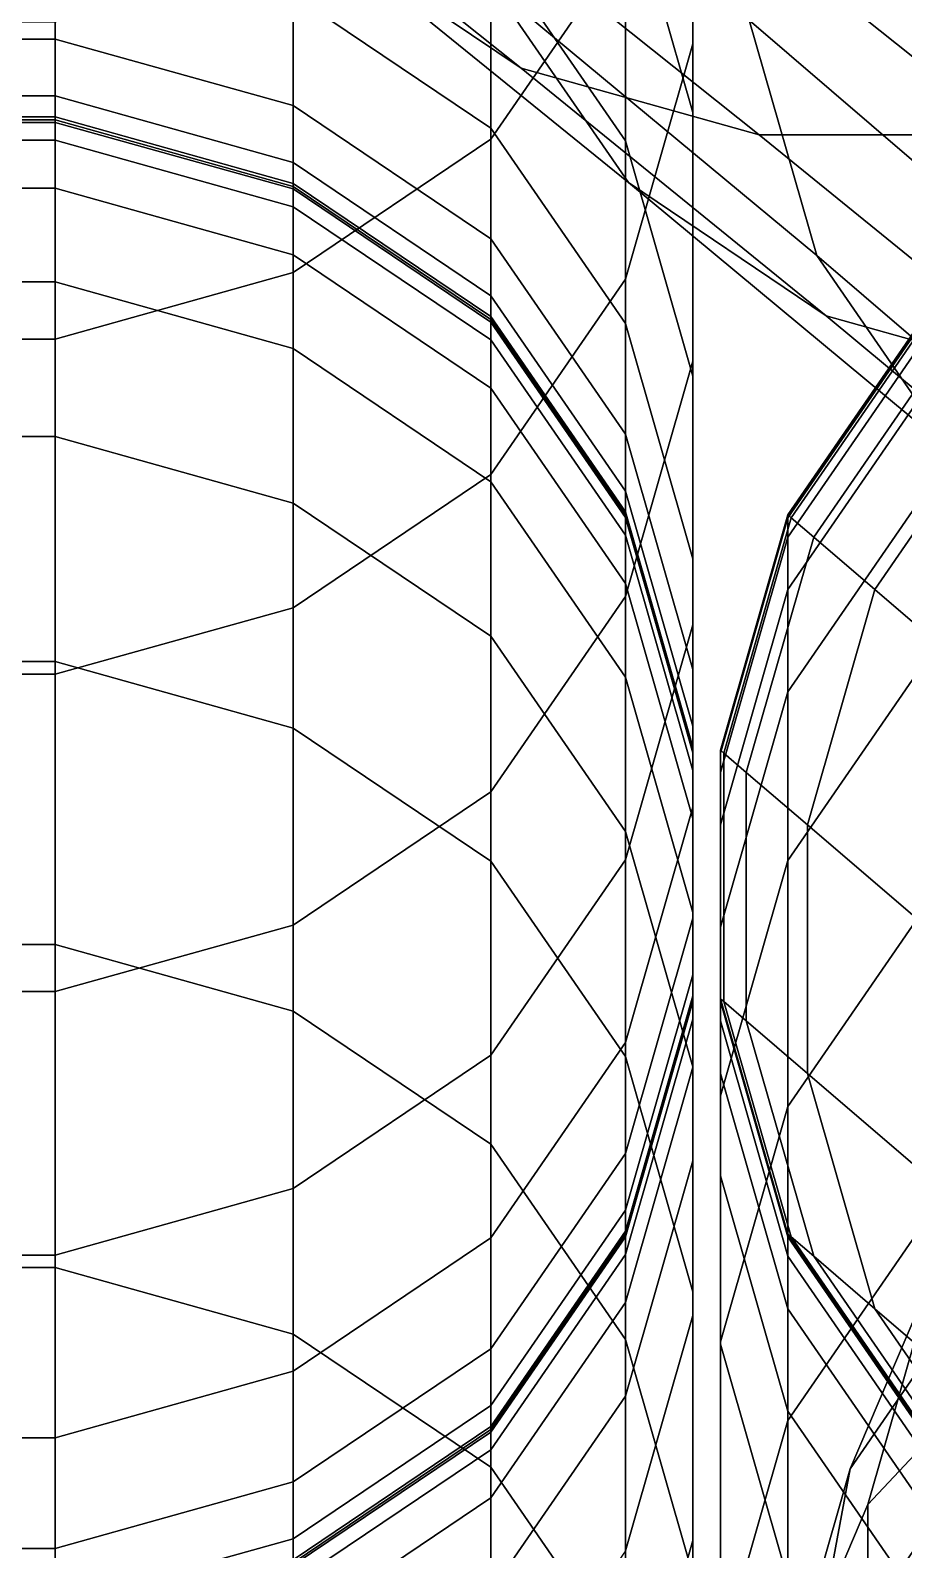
# Model space of a CAD drawing. Extents: x -10214 to 5452, y -22879 to 6440.
# Drawn here: x -7712 to -5184, y -4004 to 394 of the extents above; entities that cross this region are included whole.
import ezdxf

# ---------------------------------------------------------------- set-up
doc = ezdxf.new("R2010")
doc.units = 0

msp = doc.modelspace()

# ---------------------------------------------------------------- linework, layer by layer
for points in [[(-5793.796387, 354.792633, -254830.796875), (-5793.796387, 1325.459351, -252659.859375), (-5793.796387, 2045.20752, -252659.859375), (-5793.796387, 1074.540771, -254830.796875)], [(-5630.459961, 1143.207397, -226833.34375), (-5435.460449, 1824.397583, -226833.34375), (-4489.459961, 1012.397583, -224812), (-4684.459961, 331.207397, -224812)], [(-5793.796387, 155.874115, -257008.9375), (-5793.796387, 1074.540771, -254830.796875), (-5988.796387, 1755.730957, -254830.796875), (-5988.796387, 837.064331, -257008.9375)], [(-6378.795898, 78.752625, -252659.859375), (-6378.795898, 997.41925, -250473.734375), (-5988.796387, 1562.935669, -250473.734375), (-5988.796387, 644.269043, -252659.859375)], [(-5988.796387, 74.397644, -259216.671875), (-5988.796387, 837.064331, -257008.9375), (-6378.795898, 1402.580688, -257008.9375), (-6378.795898, 639.914063, -259216.671875)], [(-5988.796387, -326.397583, -254830.796875), (-5988.796387, 644.269043, -252659.859375), (-5793.796387, 1325.459351, -252659.859375), (-5793.796387, 354.792633, -254830.796875)], [(-7089.460938, 921.173218, -232779.328125), (-7661.460449, 1306.752563, -232779.328125), (-6862.793945, 670.085938, -230790.671875), (-6290.794434, 284.506561, -230790.671875)], [(-6862.793945, 670.085938, -230790.671875), (-7252.793457, 1235.602417, -230790.671875), (-6370.126953, 518.93573, -228818), (-5980.126953, -46.580711, -228818)], [(-6370.126953, 518.93573, -228818), (-6565.126465, 1200.125977, -228818), (-5630.459961, 423.459229, -226833.34375), (-5435.460449, -257.730988, -226833.34375)], [(-5630.459961, 423.459229, -226833.34375), (-5630.459961, 1143.207397, -226833.34375), (-4684.459961, 331.207397, -224812), (-4684.459961, -388.540771, -224812)], [(-5793.796387, -563.874023, -257008.9375), (-5793.796387, 354.792633, -254830.796875), (-5793.796387, 1074.540771, -254830.796875), (-5793.796387, 155.874115, -257008.9375)], [(-6378.795898, 111.247375, -261469.875), (-6378.795898, 639.914063, -259216.671875), (-6950.79541, 1025.493408, -259216.671875), (-6950.79541, 496.826782, -261469.875)], [(-6378.795898, 78.752625, -252659.859375), (-6950.79541, -306.826752, -252659.859375), (-6950.79541, 611.839905, -250473.734375), (-6378.795898, 997.41925, -250473.734375)], [(-6400.461426, 728.383545, -232779.328125), (-7089.460938, 921.173218, -232779.328125), (-6290.794434, 284.506561, -230790.671875), (-5601.794434, 91.716881, -230790.671875)], [(-4983.462402, 921.173218, -232779.328125), (-5672.461914, 728.383545, -232779.328125), (-4873.794922, 91.716888, -230790.671875), (-4184.79541, 284.506592, -230790.671875)], [(-5793.796387, -606.792542, -259216.671875), (-5793.796387, 155.874115, -257008.9375), (-5988.796387, 837.064331, -257008.9375), (-5988.796387, 74.397644, -259216.671875)], [(-5672.461914, 728.383545, -232779.328125), (-6400.461426, 728.383545, -232779.328125), (-5601.794434, 91.716881, -230790.671875), (-4873.794922, 91.716888, -230790.671875)], [(-7639.794922, 368.949799, -263758.28125), (-7639.794922, 689.616455, -261469.875), (-8367.793945, 689.616455, -261469.875), (-8367.793945, 368.949799, -263758.28125)], [(-6950.79541, 176.160095, -263758.28125), (-6950.79541, 496.826782, -261469.875), (-7639.794922, 689.616455, -261469.875), (-7639.794922, 368.949799, -263758.28125)], [(-6290.794434, 284.506561, -230790.671875), (-6862.793945, 670.085938, -230790.671875), (-5980.126953, -46.580711, -228818), (-5408.127441, -432.160095, -228818)], [(-6378.795898, -891.914001, -254830.796875), (-6378.795898, 78.752625, -252659.859375), (-5988.796387, 644.269043, -252659.859375), (-5988.796387, -326.397583, -254830.796875)], [(-5988.796387, -454.269043, -261469.875), (-5988.796387, 74.397644, -259216.671875), (-6378.795898, 639.914063, -259216.671875), (-6378.795898, 111.247375, -261469.875)], [(-6950.79541, -306.826752, -252659.859375), (-7639.794922, -499.616455, -252659.859375), (-7639.794922, 419.050171, -250473.734375), (-6950.79541, 611.839905, -250473.734375)], [(-6378.795898, -209.419296, -263758.28125), (-6378.795898, 111.247375, -261469.875), (-6950.79541, 496.826782, -261469.875), (-6950.79541, 176.160095, -263758.28125)], [(-5980.126953, -46.580711, -228818), (-6370.126953, 518.93573, -228818), (-5435.460449, -257.730988, -226833.34375), (-5045.460449, -823.247375, -226833.34375)], [(-7639.794922, -499.616455, -252659.859375), (-8367.793945, -499.616455, -252659.859375), (-8367.793945, 419.050171, -250473.734375), (-7639.794922, 419.050171, -250473.734375)], [(-5435.460449, -257.730988, -226833.34375), (-5630.459961, 423.459229, -226833.34375), (-4684.459961, -388.540771, -224812), (-4489.459961, -1069.730957, -224812)], [(-7639.794922, 204.283112, -266065.0625), (-7639.794922, 368.949799, -263758.28125), (-8367.793945, 368.949799, -263758.28125), (-8367.793945, 204.283112, -266065.0625)], [(-6950.79541, 11.493419, -266065.0625), (-6950.79541, 176.160095, -263758.28125), (-7639.794922, 368.949799, -263758.28125), (-7639.794922, 204.283112, -266065.0625)], [(-5988.796387, -1245.064209, -257008.9375), (-5988.796387, -326.397583, -254830.796875), (-5793.796387, 354.792633, -254830.796875), (-5793.796387, -563.874023, -257008.9375)], [(-5601.794434, 91.716881, -230790.671875), (-6290.794434, 284.506561, -230790.671875), (-5408.127441, -432.160095, -228818), (-4719.12793, -624.949768, -228818)], [(-7639.794922, 143.61644, -268373.46875), (-7639.794922, 204.283112, -266065.0625), (-8367.793945, 204.283112, -266065.0625), (-8367.793945, 143.61644, -268373.46875)], [(-6950.79541, -49.173248, -268373.46875), (-6950.79541, 11.493419, -266065.0625), (-7639.794922, 204.283112, -266065.0625), (-7639.794922, 143.61644, -268373.46875)], [(-6378.795898, -374.085968, -266065.0625), (-6378.795898, -209.419296, -263758.28125), (-6950.79541, 176.160095, -263758.28125), (-6950.79541, 11.493419, -266065.0625)], [(-7639.794922, 134.949783, -270666.65625), (-7639.794922, 143.61644, -268373.46875), (-8367.793945, 143.61644, -268373.46875), (-8367.793945, 134.949783, -270666.65625)], [(-7639.794922, 134.949783, -281716.6875), (-7639.794922, 134.949783, -279556.28125), (-8367.793945, 134.949783, -279556.28125), (-8367.793945, 134.949783, -281716.6875)], [(-7639.794922, 134.949783, -279556.28125), (-7639.794922, 134.949783, -277373.46875), (-8367.793945, 134.949783, -277373.46875), (-8367.793945, 134.949783, -279556.28125)], [(-7639.794922, 134.949783, -277373.46875), (-7639.794922, 134.949783, -275165.875), (-8367.793945, 134.949783, -275165.875), (-8367.793945, 134.949783, -277373.46875)], [(-7639.794922, 134.949783, -275165.875), (-7639.794922, 134.949783, -272931.0625), (-8367.793945, 134.949783, -272931.0625), (-8367.793945, 134.949783, -275165.875)], [(-7639.794922, 134.949783, -272931.0625), (-7639.794922, 134.949783, -270666.65625), (-8367.793945, 134.949783, -270666.65625), (-8367.793945, 134.949783, -272931.0625)], [(-7639.794922, 127.616447, -283856), (-7639.794922, 134.949783, -281716.6875), (-8367.793945, 134.949783, -281716.6875), (-8367.793945, 127.616447, -283856)], [(-6950.79541, -57.839916, -270666.65625), (-6950.79541, -49.173248, -268373.46875), (-7639.794922, 143.61644, -268373.46875), (-7639.794922, 134.949783, -270666.65625)], [(-6950.79541, -57.839916, -281716.6875), (-6950.79541, -57.839916, -279556.28125), (-7639.794922, 134.949783, -279556.28125), (-7639.794922, 134.949783, -281716.6875)], [(-6950.79541, -57.839916, -279556.28125), (-6950.79541, -57.839916, -277373.46875), (-7639.794922, 134.949783, -277373.46875), (-7639.794922, 134.949783, -279556.28125)], [(-6950.79541, -57.839916, -277373.46875), (-6950.79541, -57.839916, -275165.875), (-7639.794922, 134.949783, -275165.875), (-7639.794922, 134.949783, -277373.46875)], [(-6950.79541, -57.839916, -275165.875), (-6950.79541, -57.839916, -272931.0625), (-7639.794922, 134.949783, -272931.0625), (-7639.794922, 134.949783, -275165.875)], [(-6950.79541, -57.839916, -272931.0625), (-6950.79541, -57.839916, -270666.65625), (-7639.794922, 134.949783, -270666.65625), (-7639.794922, 134.949783, -272931.0625)], [(-6950.79541, -65.173248, -283856), (-6950.79541, -57.839916, -281716.6875), (-7639.794922, 134.949783, -281716.6875), (-7639.794922, 127.616447, -283856)], [(-5793.796387, -1326.540649, -259216.671875), (-5793.796387, -563.874023, -257008.9375), (-5793.796387, 155.874115, -257008.9375), (-5793.796387, -606.792542, -259216.671875)], [(-7639.794922, 76.283112, -285971.34375), (-7639.794922, 127.616447, -283856), (-8367.793945, 127.616447, -283856), (-8367.793945, 76.283112, -285971.34375)], [(-6950.79541, -116.506584, -285971.34375), (-6950.79541, -65.173248, -283856), (-7639.794922, 127.616447, -283856), (-7639.794922, 76.283112, -285971.34375)], [(-5988.796387, -774.93573, -263758.28125), (-5988.796387, -454.269043, -261469.875), (-6378.795898, 111.247375, -261469.875), (-6378.795898, -209.419296, -263758.28125)], [(-4873.794922, 91.716888, -230790.671875), (-5601.794434, 91.716881, -230790.671875), (-4719.12793, -624.949768, -228818), (-3991.128418, -624.949768, -228818)], [(-7639.794922, -63.050228, -288058.65625), (-7639.794922, 76.283112, -285971.34375), (-8367.793945, 76.283112, -285971.34375), (-8367.793945, -63.050228, -288058.65625)], [(-6950.79541, -255.839935, -288058.65625), (-6950.79541, -116.506584, -285971.34375), (-7639.794922, 76.283112, -285971.34375), (-7639.794922, -63.050228, -288058.65625)], [(-6378.795898, -891.914001, -254830.796875), (-6950.79541, -1277.493408, -254830.796875), (-6950.79541, -306.826752, -252659.859375), (-6378.795898, 78.752625, -252659.859375)], [(-5793.796387, -1135.459229, -261469.875), (-5793.796387, -606.792542, -259216.671875), (-5988.796387, 74.397644, -259216.671875), (-5988.796387, -454.269043, -261469.875)], [(-6378.795898, -434.752655, -268373.46875), (-6378.795898, -374.085968, -266065.0625), (-6950.79541, 11.493419, -266065.0625), (-6950.79541, -49.173248, -268373.46875)], [(-7639.794922, -334.383575, -290114), (-7639.794922, -63.050228, -288058.65625), (-8367.793945, -63.050228, -288058.65625), (-8367.793945, -334.383575, -290114)], [(-6950.79541, -527.173279, -290114), (-6950.79541, -255.839935, -288058.65625), (-7639.794922, -63.050228, -288058.65625), (-7639.794922, -334.383575, -290114)], [(-6378.795898, -443.419312, -270666.65625), (-6378.795898, -434.752655, -268373.46875), (-6950.79541, -49.173248, -268373.46875), (-6950.79541, -57.839916, -270666.65625)], [(-6378.795898, -443.419312, -281716.6875), (-6378.795898, -443.419312, -279556.28125), (-6950.79541, -57.839916, -279556.28125), (-6950.79541, -57.839916, -281716.6875)], [(-6378.795898, -443.419312, -279556.28125), (-6378.795898, -443.419312, -277373.46875), (-6950.79541, -57.839916, -277373.46875), (-6950.79541, -57.839916, -279556.28125)], [(-6378.795898, -443.419312, -277373.46875), (-6378.795898, -443.419312, -275165.875), (-6950.79541, -57.839916, -275165.875), (-6950.79541, -57.839916, -277373.46875)], [(-6378.795898, -443.419312, -275165.875), (-6378.795898, -443.419312, -272931.0625), (-6950.79541, -57.839916, -272931.0625), (-6950.79541, -57.839916, -275165.875)], [(-6378.795898, -443.419312, -272931.0625), (-6378.795898, -443.419312, -270666.65625), (-6950.79541, -57.839916, -270666.65625), (-6950.79541, -57.839916, -272931.0625)], [(-6378.795898, -450.752655, -283856), (-6378.795898, -443.419312, -281716.6875), (-6950.79541, -57.839916, -281716.6875), (-6950.79541, -65.173248, -283856)], [(-6378.795898, -502.085999, -285971.34375), (-6378.795898, -450.752655, -283856), (-6950.79541, -65.173248, -283856), (-6950.79541, -116.506584, -285971.34375)], [(-5408.127441, -432.160095, -228818), (-5980.126953, -46.580711, -228818), (-5045.460449, -823.247375, -226833.34375), (-4473.460938, -1208.826782, -226833.34375)], [(-6378.795898, -641.419312, -288058.65625), (-6378.795898, -502.085999, -285971.34375), (-6950.79541, -116.506584, -285971.34375), (-6950.79541, -255.839935, -288058.65625)], [(-5988.796387, -939.602417, -266065.0625), (-5988.796387, -774.93573, -263758.28125), (-6378.795898, -209.419296, -263758.28125), (-6378.795898, -374.085968, -266065.0625)], [(-6378.795898, -912.752686, -290114), (-6378.795898, -641.419312, -288058.65625), (-6950.79541, -255.839935, -288058.65625), (-6950.79541, -527.173279, -290114)], [(-5045.460449, -823.247375, -226833.34375), (-5435.460449, -257.730988, -226833.34375), (-4489.459961, -1069.730957, -224812), (-4099.460449, -1635.247437, -224812)], [(-6950.79541, -1277.493408, -254830.796875), (-7639.794922, -1470.283081, -254830.796875), (-7639.794922, -499.616455, -252659.859375), (-6950.79541, -306.826752, -252659.859375)], [(-7639.794922, -781.716919, -292133.3125), (-7639.794922, -334.383575, -290114), (-8367.793945, -334.383575, -290114), (-8367.793945, -781.716919, -292133.3125)], [(-6950.79541, -974.506653, -292133.3125), (-6950.79541, -527.173279, -290114), (-7639.794922, -334.383575, -290114), (-7639.794922, -781.716919, -292133.3125)], [(-6378.795898, -1810.580688, -257008.9375), (-6378.795898, -891.914001, -254830.796875), (-5988.796387, -326.397583, -254830.796875), (-5988.796387, -1245.064209, -257008.9375)], [(-5988.796387, -1000.269043, -268373.46875), (-5988.796387, -939.602417, -266065.0625), (-6378.795898, -374.085968, -266065.0625), (-6378.795898, -434.752655, -268373.46875)], [(-5988.796387, -1008.93573, -270666.65625), (-5988.796387, -1000.269043, -268373.46875), (-6378.795898, -434.752655, -268373.46875), (-6378.795898, -443.419312, -270666.65625)], [(-4719.12793, -624.949768, -228818), (-5408.127441, -432.160095, -228818), (-4473.460938, -1208.826782, -226833.34375), (-3784.461426, -1401.616455, -226833.34375)], [(-5988.796387, -1008.93573, -281716.6875), (-5988.796387, -1008.93573, -279556.28125), (-6378.795898, -443.419312, -279556.28125), (-6378.795898, -443.419312, -281716.6875)], [(-5988.796387, -1008.93573, -279556.28125), (-5988.796387, -1008.93573, -277373.46875), (-6378.795898, -443.419312, -277373.46875), (-6378.795898, -443.419312, -279556.28125)], [(-5988.796387, -1008.93573, -277373.46875), (-5988.796387, -1008.93573, -275165.875), (-6378.795898, -443.419312, -275165.875), (-6378.795898, -443.419312, -277373.46875)], [(-5988.796387, -1008.93573, -275165.875), (-5988.796387, -1008.93573, -272931.0625), (-6378.795898, -443.419312, -272931.0625), (-6378.795898, -443.419312, -275165.875)], [(-5988.796387, -1008.93573, -272931.0625), (-5988.796387, -1008.93573, -270666.65625), (-6378.795898, -443.419312, -270666.65625), (-6378.795898, -443.419312, -272931.0625)], [(-5988.796387, -1016.269043, -283856), (-5988.796387, -1008.93573, -281716.6875), (-6378.795898, -443.419312, -281716.6875), (-6378.795898, -450.752655, -283856)], [(-5988.796387, -1067.602417, -285971.34375), (-5988.796387, -1016.269043, -283856), (-6378.795898, -450.752655, -283856), (-6378.795898, -502.085999, -285971.34375)], [(-5793.796387, -1456.125977, -263758.28125), (-5793.796387, -1135.459229, -261469.875), (-5988.796387, -454.269043, -261469.875), (-5988.796387, -774.93573, -263758.28125)], [(-5518.793457, -1008.93573, -140833.34375), (-5128.793945, -443.419312, -140833.34375), (-5119.460449, -451.419312, -138316), (-5509.459961, -1016.93573, -138316)], [(-5518.793457, -1016.93573, -143313.34375), (-5128.793945, -451.419312, -143313.34375), (-5128.793945, -443.419312, -140833.34375), (-5518.793457, -1008.93573, -140833.34375)], [(-5518.793457, -1008.93573, 132333.328125), (-5509.459961, -1016.93573, 129816), (-5119.460449, -451.419312, 129816), (-5128.793945, -443.419312, 132333.328125)], [(-5518.793457, -1016.93573, 134813.328125), (-5518.793457, -1008.93573, 132333.328125), (-5128.793945, -443.419312, 132333.328125), (-5128.793945, -451.419312, 134813.328125)], [(-5518.793457, -1072.935791, -145753.34375), (-5128.793945, -507.419312, -145753.34375), (-5128.793945, -451.419312, -143313.34375), (-5518.793457, -1016.93573, -143313.34375)], [(-5518.793457, -1072.935791, 137253.328125), (-5518.793457, -1016.93573, 134813.328125), (-5128.793945, -451.419312, 134813.328125), (-5128.793945, -507.419312, 137253.328125)], [(-5509.459961, -1016.93573, -138316), (-5119.460449, -451.419312, -138316), (-5054.127441, -507.419312, -135774.671875), (-5444.126953, -1072.935791, -135774.671875)], [(-5509.459961, -1016.93573, 129816), (-5444.126953, -1072.935791, 127274.664063), (-5054.127441, -507.419312, 127274.664063), (-5119.460449, -451.419312, 129816)], [(-7639.794922, -1470.283081, -254830.796875), (-8367.793945, -1470.283081, -254830.796875), (-8367.793945, -499.616455, -252659.859375), (-7639.794922, -499.616455, -252659.859375)], [(-6378.795898, -1360.08606, -292133.3125), (-6378.795898, -912.752686, -290114), (-6950.79541, -527.173279, -290114), (-6950.79541, -974.506653, -292133.3125)], [(-5988.796387, -1206.935791, -288058.65625), (-5988.796387, -1067.602417, -285971.34375), (-6378.795898, -502.085999, -285971.34375), (-6378.795898, -641.419312, -288058.65625)], [(-5518.793457, -1224.935791, -148153.34375), (-5128.793945, -659.419312, -148153.34375), (-5128.793945, -507.419312, -145753.34375), (-5518.793457, -1072.935791, -145753.34375)], [(-5518.793457, -1224.935791, 139653.328125), (-5518.793457, -1072.935791, 137253.328125), (-5128.793945, -507.419312, 137253.328125), (-5128.793945, -659.419312, 139653.328125)], [(-5444.126953, -1072.935791, -135774.671875), (-5054.127441, -507.419312, -135774.671875), (-4876.793945, -659.419312, -133225.328125), (-5266.793457, -1224.935791, -133225.328125)], [(-5444.126953, -1072.935791, 127274.664063), (-5266.793457, -1224.935791, 124725.335938), (-4876.793945, -659.419312, 124725.335938), (-5054.127441, -507.419312, 127274.664063)], [(-5988.796387, -2007.730835, -259216.671875), (-5988.796387, -1245.064209, -257008.9375), (-5793.796387, -563.874023, -257008.9375), (-5793.796387, -1326.540649, -259216.671875)], [(-5793.796387, -1855.207397, -261469.875), (-5793.796387, -1326.540649, -259216.671875), (-5793.796387, -606.792542, -259216.671875), (-5793.796387, -1135.459229, -261469.875)], [(-5988.796387, -1478.269165, -290114), (-5988.796387, -1206.935791, -288058.65625), (-6378.795898, -641.419312, -288058.65625), (-6378.795898, -912.752686, -290114)], [(-5518.793457, -1520.935791, -150513.34375), (-5128.793945, -955.419312, -150513.34375), (-5128.793945, -659.419312, -148153.34375), (-5518.793457, -1224.935791, -148153.34375)], [(-5518.793457, -1520.935791, 142013.34375), (-5518.793457, -1224.935791, 139653.328125), (-5128.793945, -659.419312, 139653.328125), (-5128.793945, -955.419312, 142013.34375)], [(-5266.793457, -1224.935791, -133225.328125), (-4876.793945, -659.419312, -133225.328125), (-4531.460449, -955.419312, -130684), (-4921.459961, -1520.935791, -130684)], [(-5266.793457, -1224.935791, 124725.335938), (-4921.459961, -1520.935791, 122184), (-4531.460449, -955.419312, 122184), (-4876.793945, -659.419312, 124725.335938)], [(-7639.794922, -1433.050293, -294114.65625), (-7639.794922, -781.716919, -292133.3125), (-8367.793945, -781.716919, -292133.3125), (-8367.793945, -1433.050293, -294114.65625)], [(-6950.79541, -1625.839966, -294114.65625), (-6950.79541, -974.506653, -292133.3125), (-7639.794922, -781.716919, -292133.3125), (-7639.794922, -1433.050293, -294114.65625)], [(-5793.796387, -1620.792603, -266065.0625), (-5793.796387, -1456.125977, -263758.28125), (-5988.796387, -774.93573, -263758.28125), (-5988.796387, -939.602417, -266065.0625)], [(-6378.795898, -1810.580688, -257008.9375), (-6950.79541, -2196.159912, -257008.9375), (-6950.79541, -1277.493408, -254830.796875), (-6378.795898, -891.914001, -254830.796875)], [(-5988.796387, -1925.602539, -292133.3125), (-5988.796387, -1478.269165, -290114), (-6378.795898, -912.752686, -290114), (-6378.795898, -1360.08606, -292133.3125)], [(-5793.796387, -1681.459229, -268373.46875), (-5793.796387, -1620.792603, -266065.0625), (-5988.796387, -939.602417, -266065.0625), (-5988.796387, -1000.269043, -268373.46875)], [(-5518.793457, -2008.935791, -152833.34375), (-5128.793945, -1443.419312, -152833.34375), (-5128.793945, -955.419312, -150513.34375), (-5518.793457, -1520.935791, -150513.34375)], [(-5518.793457, -2008.935791, 144333.34375), (-5518.793457, -1520.935791, 142013.34375), (-5128.793945, -955.419312, 142013.34375), (-5128.793945, -1443.419312, 144333.34375)], [(-6378.795898, -2011.419312, -294114.65625), (-6378.795898, -1360.08606, -292133.3125), (-6950.79541, -974.506653, -292133.3125), (-6950.79541, -1625.839966, -294114.65625)], [(-5793.796387, -1690.125977, -270666.65625), (-5793.796387, -1681.459229, -268373.46875), (-5988.796387, -1000.269043, -268373.46875), (-5988.796387, -1008.93573, -270666.65625)], [(-5793.796387, -1690.125977, -281716.6875), (-5793.796387, -1690.125977, -279556.28125), (-5988.796387, -1008.93573, -279556.28125), (-5988.796387, -1008.93573, -281716.6875)], [(-5793.796387, -1690.125977, -279556.28125), (-5793.796387, -1690.125977, -277373.46875), (-5988.796387, -1008.93573, -277373.46875), (-5988.796387, -1008.93573, -279556.28125)], [(-5793.796387, -1690.125977, -277373.46875), (-5793.796387, -1690.125977, -275165.875), (-5988.796387, -1008.93573, -275165.875), (-5988.796387, -1008.93573, -277373.46875)], [(-5793.796387, -1690.125977, -275165.875), (-5793.796387, -1690.125977, -272931.0625), (-5988.796387, -1008.93573, -272931.0625), (-5988.796387, -1008.93573, -275165.875)], [(-5793.796387, -1690.125977, -272931.0625), (-5793.796387, -1690.125977, -270666.65625), (-5988.796387, -1008.93573, -270666.65625), (-5988.796387, -1008.93573, -272931.0625)], [(-5793.796387, -1697.459229, -283856), (-5793.796387, -1690.125977, -281716.6875), (-5988.796387, -1008.93573, -281716.6875), (-5988.796387, -1016.269043, -283856)], [(-5713.793457, -1690.125977, -140833.34375), (-5518.793457, -1008.93573, -140833.34375), (-5509.459961, -1016.93573, -138316), (-5704.459961, -1698.125977, -138316)], [(-5713.793457, -1698.125977, -143313.34375), (-5518.793457, -1016.93573, -143313.34375), (-5518.793457, -1008.93573, -140833.34375), (-5713.793457, -1690.125977, -140833.34375)], [(-5713.793457, -1690.125977, 132333.328125), (-5704.459961, -1698.125977, 129816), (-5509.459961, -1016.93573, 129816), (-5518.793457, -1008.93573, 132333.328125)], [(-5713.793457, -1698.125977, 134813.328125), (-5713.793457, -1690.125977, 132333.328125), (-5518.793457, -1008.93573, 132333.328125), (-5518.793457, -1016.93573, 134813.328125)], [(-5793.796387, -1748.792603, -285971.34375), (-5793.796387, -1697.459229, -283856), (-5988.796387, -1016.269043, -283856), (-5988.796387, -1067.602417, -285971.34375)], [(-5713.793457, -1754.125977, -145753.34375), (-5518.793457, -1072.935791, -145753.34375), (-5518.793457, -1016.93573, -143313.34375), (-5713.793457, -1698.125977, -143313.34375)], [(-5713.793457, -1754.125977, 137253.328125), (-5713.793457, -1698.125977, 134813.328125), (-5518.793457, -1016.93573, 134813.328125), (-5518.793457, -1072.935791, 137253.328125)], [(-5704.459961, -1698.125977, -138316), (-5509.459961, -1016.93573, -138316), (-5444.126953, -1072.935791, -135774.671875), (-5639.126465, -1754.125977, -135774.671875)], [(-5704.459961, -1698.125977, 129816), (-5639.126465, -1754.125977, 127274.664063), (-5444.126953, -1072.935791, 127274.664063), (-5509.459961, -1016.93573, 129816)], [(-5793.796387, -1888.125977, -288058.65625), (-5793.796387, -1748.792603, -285971.34375), (-5988.796387, -1067.602417, -285971.34375), (-5988.796387, -1206.935791, -288058.65625)], [(-5713.793457, -1906.125977, -148153.34375), (-5518.793457, -1224.935791, -148153.34375), (-5518.793457, -1072.935791, -145753.34375), (-5713.793457, -1754.125977, -145753.34375)], [(-5713.793457, -1906.125977, 139653.328125), (-5713.793457, -1754.125977, 137253.328125), (-5518.793457, -1072.935791, 137253.328125), (-5518.793457, -1224.935791, 139653.328125)], [(-5639.126465, -1754.125977, -135774.671875), (-5444.126953, -1072.935791, -135774.671875), (-5266.793457, -1224.935791, -133225.328125), (-5461.792969, -1906.125977, -133225.328125)], [(-5639.126465, -1754.125977, 127274.664063), (-5461.792969, -1906.125977, 124725.335938), (-5266.793457, -1224.935791, 124725.335938), (-5444.126953, -1072.935791, 127274.664063)], [(-5793.796387, -2175.874023, -263758.28125), (-5793.796387, -1855.207397, -261469.875), (-5793.796387, -1135.459229, -261469.875), (-5793.796387, -1456.125977, -263758.28125)], [(-5793.796387, -2159.459229, -290114), (-5793.796387, -1888.125977, -288058.65625), (-5988.796387, -1206.935791, -288058.65625), (-5988.796387, -1478.269165, -290114)], [(-5713.793457, -2202.125977, -150513.34375), (-5518.793457, -1520.935791, -150513.34375), (-5518.793457, -1224.935791, -148153.34375), (-5713.793457, -1906.125977, -148153.34375)], [(-5713.793457, -2202.125977, 142013.34375), (-5713.793457, -1906.125977, 139653.328125), (-5518.793457, -1224.935791, 139653.328125), (-5518.793457, -1520.935791, 142013.34375)], [(-5461.792969, -1906.125977, -133225.328125), (-5266.793457, -1224.935791, -133225.328125), (-4921.459961, -1520.935791, -130684), (-5116.459961, -2202.125977, -130684)], [(-5461.792969, -1906.125977, 124725.335938), (-5116.459961, -2202.125977, 122184), (-4921.459961, -1520.935791, 122184), (-5266.793457, -1224.935791, 124725.335938)], [(-6378.795898, -2573.247314, -259216.671875), (-6378.795898, -1810.580688, -257008.9375), (-5988.796387, -1245.064209, -257008.9375), (-5988.796387, -2007.730835, -259216.671875)], [(-6950.79541, -2196.159912, -257008.9375), (-7639.794922, -2388.949707, -257008.9375), (-7639.794922, -1470.283081, -254830.796875), (-6950.79541, -1277.493408, -254830.796875)], [(-5988.796387, -2576.935791, -294114.65625), (-5988.796387, -1925.602539, -292133.3125), (-6378.795898, -1360.08606, -292133.3125), (-6378.795898, -2011.419312, -294114.65625)], [(-5988.796387, -2536.397461, -261469.875), (-5988.796387, -2007.730835, -259216.671875), (-5793.796387, -1326.540649, -259216.671875), (-5793.796387, -1855.207397, -261469.875)], [(-7639.794922, -2252.383545, -296064), (-7639.794922, -1433.050293, -294114.65625), (-8367.793945, -1433.050293, -294114.65625), (-8367.793945, -2252.383545, -296064)], [(-6950.79541, -2445.17334, -296064), (-6950.79541, -1625.839966, -294114.65625), (-7639.794922, -1433.050293, -294114.65625), (-7639.794922, -2252.383545, -296064)], [(-5518.793457, -2721.602295, -155112.671875), (-5128.793945, -2156.085938, -155112.671875), (-5128.793945, -1443.419312, -152833.34375), (-5518.793457, -2008.935791, -152833.34375)], [(-5518.793457, -2721.602295, 146612.671875), (-5518.793457, -2008.935791, 144333.34375), (-5128.793945, -1443.419312, 144333.34375), (-5128.793945, -2156.085938, 146612.671875)], [(-7639.794922, -2388.949707, -257008.9375), (-8367.793945, -2388.949707, -257008.9375), (-8367.793945, -1470.283081, -254830.796875), (-7639.794922, -1470.283081, -254830.796875)], [(-5793.796387, -2606.792725, -292133.3125), (-5793.796387, -2159.459229, -290114), (-5988.796387, -1478.269165, -290114), (-5988.796387, -1925.602539, -292133.3125)], [(-5793.796387, -2340.540771, -266065.0625), (-5793.796387, -2175.874023, -263758.28125), (-5793.796387, -1456.125977, -263758.28125), (-5793.796387, -1620.792603, -266065.0625)], [(-5713.793457, -2690.125977, -152833.34375), (-5518.793457, -2008.935791, -152833.34375), (-5518.793457, -1520.935791, -150513.34375), (-5713.793457, -2202.125977, -150513.34375)], [(-5713.793457, -2690.125977, 144333.34375), (-5713.793457, -2202.125977, 142013.34375), (-5518.793457, -1520.935791, 142013.34375), (-5518.793457, -2008.935791, 144333.34375)], [(-6378.795898, -2830.752686, -296064), (-6378.795898, -2011.419312, -294114.65625), (-6950.79541, -1625.839966, -294114.65625), (-6950.79541, -2445.17334, -296064)], [(-5793.796387, -2401.207275, -268373.46875), (-5793.796387, -2340.540771, -266065.0625), (-5793.796387, -1620.792603, -266065.0625), (-5793.796387, -1681.459229, -268373.46875)], [(-5793.796387, -2409.874023, -270666.65625), (-5793.796387, -2401.207275, -268373.46875), (-5793.796387, -1681.459229, -268373.46875), (-5793.796387, -1690.125977, -270666.65625)], [(-5793.796387, -2409.874023, -281716.6875), (-5793.796387, -2409.874023, -279556.28125), (-5793.796387, -1690.125977, -279556.28125), (-5793.796387, -1690.125977, -281716.6875)], [(-5793.796387, -2409.874023, -279556.28125), (-5793.796387, -2409.874023, -277373.46875), (-5793.796387, -1690.125977, -277373.46875), (-5793.796387, -1690.125977, -279556.28125)], [(-5793.796387, -2409.874023, -277373.46875), (-5793.796387, -2409.874023, -275165.875), (-5793.796387, -1690.125977, -275165.875), (-5793.796387, -1690.125977, -277373.46875)], [(-5793.796387, -2409.874023, -275165.875), (-5793.796387, -2409.874023, -272931.0625), (-5793.796387, -1690.125977, -272931.0625), (-5793.796387, -1690.125977, -275165.875)], [(-5793.796387, -2409.874023, -272931.0625), (-5793.796387, -2409.874023, -270666.65625), (-5793.796387, -1690.125977, -270666.65625), (-5793.796387, -1690.125977, -272931.0625)], [(-5793.796387, -2417.207275, -283856), (-5793.796387, -2409.874023, -281716.6875), (-5793.796387, -1690.125977, -281716.6875), (-5793.796387, -1697.459229, -283856)], [(-5793.796387, -2468.540771, -285971.34375), (-5793.796387, -2417.207275, -283856), (-5793.796387, -1697.459229, -283856), (-5793.796387, -1748.792603, -285971.34375)], [(-5713.793457, -2409.874023, -140833.34375), (-5713.793457, -1690.125977, -140833.34375), (-5704.459961, -1698.125977, -138316), (-5704.459961, -2417.874023, -138316)], [(-5713.793457, -2417.874023, -143313.34375), (-5713.793457, -1698.125977, -143313.34375), (-5713.793457, -1690.125977, -140833.34375), (-5713.793457, -2409.874023, -140833.34375)], [(-5713.793457, -2409.874023, 132333.328125), (-5704.459961, -2417.874023, 129816), (-5704.459961, -1698.125977, 129816), (-5713.793457, -1690.125977, 132333.328125)], [(-5713.793457, -2417.874023, 134813.328125), (-5713.793457, -2409.874023, 132333.328125), (-5713.793457, -1690.125977, 132333.328125), (-5713.793457, -1698.125977, 134813.328125)], [(-5713.793457, -2473.874023, -145753.34375), (-5713.793457, -1754.125977, -145753.34375), (-5713.793457, -1698.125977, -143313.34375), (-5713.793457, -2417.874023, -143313.34375)], [(-5713.793457, -2473.874023, 137253.328125), (-5713.793457, -2417.874023, 134813.328125), (-5713.793457, -1698.125977, 134813.328125), (-5713.793457, -1754.125977, 137253.328125)], [(-5704.459961, -2417.874023, -138316), (-5704.459961, -1698.125977, -138316), (-5639.126465, -1754.125977, -135774.671875), (-5639.126465, -2473.874023, -135774.671875)], [(-5704.459961, -2417.874023, 129816), (-5639.126465, -2473.874023, 127274.664063), (-5639.126465, -1754.125977, 127274.664063), (-5704.459961, -1698.125977, 129816)], [(-5793.796387, -2607.874023, -288058.65625), (-5793.796387, -2468.540771, -285971.34375), (-5793.796387, -1748.792603, -285971.34375), (-5793.796387, -1888.125977, -288058.65625)], [(-5713.793457, -2625.874023, -148153.34375), (-5713.793457, -1906.125977, -148153.34375), (-5713.793457, -1754.125977, -145753.34375), (-5713.793457, -2473.874023, -145753.34375)], [(-5713.793457, -2625.874023, 139653.328125), (-5713.793457, -2473.874023, 137253.328125), (-5713.793457, -1754.125977, 137253.328125), (-5713.793457, -1906.125977, 139653.328125)], [(-5639.126465, -2473.874023, -135774.671875), (-5639.126465, -1754.125977, -135774.671875), (-5461.792969, -1906.125977, -133225.328125), (-5461.792969, -2625.874023, -133225.328125)], [(-5639.126465, -2473.874023, 127274.664063), (-5461.792969, -2625.874023, 124725.335938), (-5461.792969, -1906.125977, 124725.335938), (-5639.126465, -1754.125977, 127274.664063)], [(-6378.795898, -2573.247314, -259216.671875), (-6950.79541, -2958.82666, -259216.671875), (-6950.79541, -2196.159912, -257008.9375), (-6378.795898, -1810.580688, -257008.9375)], [(-5988.796387, -2857.064209, -263758.28125), (-5988.796387, -2536.397461, -261469.875), (-5793.796387, -1855.207397, -261469.875), (-5793.796387, -2175.874023, -263758.28125)], [(-5793.796387, -2879.20752, -290114), (-5793.796387, -2607.874023, -288058.65625), (-5793.796387, -1888.125977, -288058.65625), (-5793.796387, -2159.459229, -290114)], [(-5793.796387, -3258.125977, -294114.65625), (-5793.796387, -2606.792725, -292133.3125), (-5988.796387, -1925.602539, -292133.3125), (-5988.796387, -2576.935791, -294114.65625)], [(-5713.793457, -2921.874268, -150513.34375), (-5713.793457, -2202.125977, -150513.34375), (-5713.793457, -1906.125977, -148153.34375), (-5713.793457, -2625.874023, -148153.34375)], [(-5713.793457, -2921.874268, 142013.34375), (-5713.793457, -2625.874023, 139653.328125), (-5713.793457, -1906.125977, 139653.328125), (-5713.793457, -2202.125977, 142013.34375)], [(-5461.792969, -2625.874023, -133225.328125), (-5461.792969, -1906.125977, -133225.328125), (-5116.459961, -2202.125977, -130684), (-5116.459961, -2921.874268, -130684)], [(-5461.792969, -2625.874023, 124725.335938), (-5116.459961, -2921.874268, 122184), (-5116.459961, -2202.125977, 122184), (-5461.792969, -1906.125977, 124725.335938)], [(-6378.795898, -3101.914063, -261469.875), (-6378.795898, -2573.247314, -259216.671875), (-5988.796387, -2007.730835, -259216.671875), (-5988.796387, -2536.397461, -261469.875)], [(-5988.796387, -3396.269043, -296064), (-5988.796387, -2576.935791, -294114.65625), (-6378.795898, -2011.419312, -294114.65625), (-6378.795898, -2830.752686, -296064)], [(-5713.793457, -3402.792725, -155112.671875), (-5518.793457, -2721.602295, -155112.671875), (-5518.793457, -2008.935791, -152833.34375), (-5713.793457, -2690.125977, -152833.34375)], [(-5713.793457, -3402.792725, 146612.671875), (-5713.793457, -2690.125977, 144333.34375), (-5518.793457, -2008.935791, 144333.34375), (-5518.793457, -2721.602295, 146612.671875)], [(-6950.79541, -2958.82666, -259216.671875), (-7639.794922, -3151.616211, -259216.671875), (-7639.794922, -2388.949707, -257008.9375), (-6950.79541, -2196.159912, -257008.9375)], [(-5988.796387, -3021.730957, -266065.0625), (-5988.796387, -2857.064209, -263758.28125), (-5793.796387, -2175.874023, -263758.28125), (-5793.796387, -2340.540771, -266065.0625)], [(-5793.796387, -3326.540771, -292133.3125), (-5793.796387, -2879.20752, -290114), (-5793.796387, -2159.459229, -290114), (-5793.796387, -2606.792725, -292133.3125)], [(-5518.793457, -3630.269043, -157348), (-5128.793945, -3064.752686, -157348), (-5128.793945, -2156.085938, -155112.671875), (-5518.793457, -2721.602295, -155112.671875)], [(-5518.793457, -3630.269043, 148848), (-5518.793457, -2721.602295, 146612.671875), (-5128.793945, -2156.085938, 146612.671875), (-5128.793945, -3064.752686, 148848)], [(-5713.793457, -3409.874268, -152833.34375), (-5713.793457, -2690.125977, -152833.34375), (-5713.793457, -2202.125977, -150513.34375), (-5713.793457, -2921.874268, -150513.34375)], [(-5713.793457, -3409.874268, 144333.34375), (-5713.793457, -2921.874268, 142013.34375), (-5713.793457, -2202.125977, 142013.34375), (-5713.793457, -2690.125977, 144333.34375)], [(-7639.794922, -3187.716797, -297989.34375), (-7639.794922, -2252.383545, -296064), (-8367.793945, -2252.383545, -296064), (-8367.793945, -3187.716797, -297989.34375)], [(-6950.79541, -3380.506592, -297989.34375), (-6950.79541, -2445.17334, -296064), (-7639.794922, -2252.383545, -296064), (-7639.794922, -3187.716797, -297989.34375)], [(-5988.796387, -3082.397461, -268373.46875), (-5988.796387, -3021.730957, -266065.0625), (-5793.796387, -2340.540771, -266065.0625), (-5793.796387, -2401.207275, -268373.46875)], [(-7639.794922, -3151.616211, -259216.671875), (-8367.793945, -3151.616211, -259216.671875), (-8367.793945, -2388.949707, -257008.9375), (-7639.794922, -2388.949707, -257008.9375)], [(-5988.796387, -3091.064209, -270666.65625), (-5988.796387, -3082.397461, -268373.46875), (-5793.796387, -2401.207275, -268373.46875), (-5793.796387, -2409.874023, -270666.65625)], [(-5988.796387, -3091.064209, -281716.6875), (-5988.796387, -3091.064209, -279556.28125), (-5793.796387, -2409.874023, -279556.28125), (-5793.796387, -2409.874023, -281716.6875)], [(-5988.796387, -3091.064209, -279556.28125), (-5988.796387, -3091.064209, -277373.46875), (-5793.796387, -2409.874023, -277373.46875), (-5793.796387, -2409.874023, -279556.28125)], [(-5988.796387, -3091.064209, -277373.46875), (-5988.796387, -3091.064209, -275165.875), (-5793.796387, -2409.874023, -275165.875), (-5793.796387, -2409.874023, -277373.46875)], [(-5988.796387, -3091.064209, -275165.875), (-5988.796387, -3091.064209, -272931.0625), (-5793.796387, -2409.874023, -272931.0625), (-5793.796387, -2409.874023, -275165.875)], [(-5988.796387, -3091.064209, -272931.0625), (-5988.796387, -3091.064209, -270666.65625), (-5793.796387, -2409.874023, -270666.65625), (-5793.796387, -2409.874023, -272931.0625)], [(-5988.796387, -3098.397461, -283856), (-5988.796387, -3091.064209, -281716.6875), (-5793.796387, -2409.874023, -281716.6875), (-5793.796387, -2417.207275, -283856)], [(-5988.796387, -3149.730957, -285971.34375), (-5988.796387, -3098.397461, -283856), (-5793.796387, -2417.207275, -283856), (-5793.796387, -2468.540771, -285971.34375)], [(-5518.793457, -3091.064209, -140833.34375), (-5713.793457, -2409.874023, -140833.34375), (-5704.459961, -2417.874023, -138316), (-5509.459961, -3099.064209, -138316)], [(-5518.793457, -3099.064209, -143313.34375), (-5713.793457, -2417.874023, -143313.34375), (-5713.793457, -2409.874023, -140833.34375), (-5518.793457, -3091.064209, -140833.34375)], [(-5518.793457, -3091.064209, 132333.328125), (-5509.459961, -3099.064209, 129816), (-5704.459961, -2417.874023, 129816), (-5713.793457, -2409.874023, 132333.328125)], [(-5518.793457, -3099.064209, 134813.328125), (-5518.793457, -3091.064209, 132333.328125), (-5713.793457, -2409.874023, 132333.328125), (-5713.793457, -2417.874023, 134813.328125)], [(-5518.793457, -3155.064209, -145753.34375), (-5713.793457, -2473.874023, -145753.34375), (-5713.793457, -2417.874023, -143313.34375), (-5518.793457, -3099.064209, -143313.34375)], [(-5518.793457, -3155.064209, 137253.328125), (-5518.793457, -3099.064209, 134813.328125), (-5713.793457, -2417.874023, 134813.328125), (-5713.793457, -2473.874023, 137253.328125)], [(-5509.459961, -3099.064209, -138316), (-5704.459961, -2417.874023, -138316), (-5639.126465, -2473.874023, -135774.671875), (-5444.126953, -3155.064209, -135774.671875)], [(-5509.459961, -3099.064209, 129816), (-5444.126953, -3155.064209, 127274.664063), (-5639.126465, -2473.874023, 127274.664063), (-5704.459961, -2417.874023, 129816)], [(-6378.795898, -3766.085938, -297989.34375), (-6378.795898, -2830.752686, -296064), (-6950.79541, -2445.17334, -296064), (-6950.79541, -3380.506592, -297989.34375)], [(-5988.796387, -3289.064209, -288058.65625), (-5988.796387, -3149.730957, -285971.34375), (-5793.796387, -2468.540771, -285971.34375), (-5793.796387, -2607.874023, -288058.65625)], [(-5518.793457, -3307.064209, -148153.34375), (-5713.793457, -2625.874023, -148153.34375), (-5713.793457, -2473.874023, -145753.34375), (-5518.793457, -3155.064209, -145753.34375)], [(-5518.793457, -3307.064209, 139653.328125), (-5518.793457, -3155.064209, 137253.328125), (-5713.793457, -2473.874023, 137253.328125), (-5713.793457, -2625.874023, 139653.328125)], [(-5444.126953, -3155.064209, -135774.671875), (-5639.126465, -2473.874023, -135774.671875), (-5461.792969, -2625.874023, -133225.328125), (-5266.793457, -3307.064209, -133225.328125)], [(-5444.126953, -3155.064209, 127274.664063), (-5266.793457, -3307.064209, 124725.335938), (-5461.792969, -2625.874023, 124725.335938), (-5639.126465, -2473.874023, 127274.664063)], [(-6378.795898, -3422.580566, -263758.28125), (-6378.795898, -3101.914063, -261469.875), (-5988.796387, -2536.397461, -261469.875), (-5988.796387, -2857.064209, -263758.28125)], [(-6378.795898, -3101.914063, -261469.875), (-6950.79541, -3487.493408, -261469.875), (-6950.79541, -2958.82666, -259216.671875), (-6378.795898, -2573.247314, -259216.671875)], [(-5793.796387, -4077.459229, -296064), (-5793.796387, -3258.125977, -294114.65625), (-5988.796387, -2576.935791, -294114.65625), (-5988.796387, -3396.269043, -296064)], [(-5988.796387, -3560.397705, -290114), (-5988.796387, -3289.064209, -288058.65625), (-5793.796387, -2607.874023, -288058.65625), (-5793.796387, -2879.20752, -290114)], [(-5793.796387, -3977.874023, -294114.65625), (-5793.796387, -3326.540771, -292133.3125), (-5793.796387, -2606.792725, -292133.3125), (-5793.796387, -3258.125977, -294114.65625)], [(-5518.793457, -3603.064453, -150513.34375), (-5713.793457, -2921.874268, -150513.34375), (-5713.793457, -2625.874023, -148153.34375), (-5518.793457, -3307.064209, -148153.34375)], [(-5518.793457, -3603.064453, 142013.34375), (-5518.793457, -3307.064209, 139653.328125), (-5713.793457, -2625.874023, 139653.328125), (-5713.793457, -2921.874268, 142013.34375)], [(-5266.793457, -3307.064209, -133225.328125), (-5461.792969, -2625.874023, -133225.328125), (-5116.459961, -2921.874268, -130684), (-4921.459961, -3603.064453, -130684)], [(-5266.793457, -3307.064209, 124725.335938), (-4921.459961, -3603.064453, 122184), (-5116.459961, -2921.874268, 122184), (-5461.792969, -2625.874023, 124725.335938)], [(-5092.126953, -3192.935791, -201786.671875), (-4702.126953, -2627.419434, -201786.671875), (-4948.793945, -3205.419434, -199446.671875), (-5338.793457, -3770.935791, -199446.671875)], [(-5713.793457, -4122.541016, -155112.671875), (-5713.793457, -3402.792725, -155112.671875), (-5713.793457, -2690.125977, -152833.34375), (-5713.793457, -3409.874268, -152833.34375)], [(-5713.793457, -4122.541016, 146612.671875), (-5713.793457, -3409.874268, 144333.34375), (-5713.793457, -2690.125977, 144333.34375), (-5713.793457, -3402.792725, 146612.671875)], [(-5713.793457, -4311.459473, -157348), (-5518.793457, -3630.269043, -157348), (-5518.793457, -2721.602295, -155112.671875), (-5713.793457, -3402.792725, -155112.671875)], [(-5713.793457, -4311.459473, 148848), (-5713.793457, -3402.792725, 146612.671875), (-5518.793457, -2721.602295, 146612.671875), (-5518.793457, -3630.269043, 148848)], [(-4880.459961, -3440.125977, -204166.671875), (-4685.460449, -2758.935791, -204166.671875), (-5092.126953, -3192.935791, -201786.671875), (-5287.126465, -3874.125977, -201786.671875)], [(-5988.796387, -4331.602051, -297989.34375), (-5988.796387, -3396.269043, -296064), (-6378.795898, -2830.752686, -296064), (-6378.795898, -3766.085938, -297989.34375)], [(-6378.795898, -3587.247314, -266065.0625), (-6378.795898, -3422.580566, -263758.28125), (-5988.796387, -2857.064209, -263758.28125), (-5988.796387, -3021.730957, -266065.0625)], [(-5988.796387, -4007.731201, -292133.3125), (-5988.796387, -3560.397705, -290114), (-5793.796387, -2879.20752, -290114), (-5793.796387, -3326.540771, -292133.3125)], [(-5518.793457, -4091.064453, -152833.34375), (-5713.793457, -3409.874268, -152833.34375), (-5713.793457, -2921.874268, -150513.34375), (-5518.793457, -3603.064453, -150513.34375)], [(-5518.793457, -4091.064453, 144333.34375), (-5518.793457, -3603.064453, 142013.34375), (-5713.793457, -2921.874268, 142013.34375), (-5713.793457, -3409.874268, 144333.34375)], [(-6950.79541, -3487.493408, -261469.875), (-7639.794922, -3680.282959, -261469.875), (-7639.794922, -3151.616211, -259216.671875), (-6950.79541, -2958.82666, -259216.671875)], [(-6378.795898, -3647.913818, -268373.46875), (-6378.795898, -3587.247314, -266065.0625), (-5988.796387, -3021.730957, -266065.0625), (-5988.796387, -3082.397461, -268373.46875)], [(-5518.793457, -4690.935547, -159535.328125), (-5128.793945, -4125.418945, -159535.328125), (-5128.793945, -3064.752686, -157348), (-5518.793457, -3630.269043, -157348)], [(-5518.793457, -4690.935547, 151035.328125), (-5518.793457, -3630.269043, 148848), (-5128.793945, -3064.752686, 148848), (-5128.793945, -4125.418945, 151035.328125)], [(-6378.795898, -3422.580566, -263758.28125), (-6950.79541, -3808.159912, -263758.28125), (-6950.79541, -3487.493408, -261469.875), (-6378.795898, -3101.914063, -261469.875)], [(-6378.795898, -3656.580566, -270666.65625), (-6378.795898, -3647.913818, -268373.46875), (-5988.796387, -3082.397461, -268373.46875), (-5988.796387, -3091.064209, -270666.65625)], [(-6378.795898, -3656.580566, -281716.6875), (-6378.795898, -3656.580566, -279556.28125), (-5988.796387, -3091.064209, -279556.28125), (-5988.796387, -3091.064209, -281716.6875)], [(-6378.795898, -3656.580566, -279556.28125), (-6378.795898, -3656.580566, -277373.46875), (-5988.796387, -3091.064209, -277373.46875), (-5988.796387, -3091.064209, -279556.28125)], [(-6378.795898, -3656.580566, -277373.46875), (-6378.795898, -3656.580566, -275165.875), (-5988.796387, -3091.064209, -275165.875), (-5988.796387, -3091.064209, -277373.46875)], [(-6378.795898, -3656.580566, -275165.875), (-6378.795898, -3656.580566, -272931.0625), (-5988.796387, -3091.064209, -272931.0625), (-5988.796387, -3091.064209, -275165.875)], [(-6378.795898, -3656.580566, -272931.0625), (-6378.795898, -3656.580566, -270666.65625), (-5988.796387, -3091.064209, -270666.65625), (-5988.796387, -3091.064209, -272931.0625)], [(-6378.795898, -3663.913818, -283856), (-6378.795898, -3656.580566, -281716.6875), (-5988.796387, -3091.064209, -281716.6875), (-5988.796387, -3098.397461, -283856)], [(-6378.795898, -3715.247314, -285971.34375), (-6378.795898, -3663.913818, -283856), (-5988.796387, -3098.397461, -283856), (-5988.796387, -3149.730957, -285971.34375)], [(-5128.793945, -3656.580566, -140833.34375), (-5518.793457, -3091.064209, -140833.34375), (-5509.459961, -3099.064209, -138316), (-5119.460449, -3664.580566, -138316)], [(-5128.793945, -3664.580566, -143313.34375), (-5518.793457, -3099.064209, -143313.34375), (-5518.793457, -3091.064209, -140833.34375), (-5128.793945, -3656.580566, -140833.34375)], [(-5128.793945, -3656.580566, 132333.328125), (-5119.460449, -3664.580566, 129816), (-5509.459961, -3099.064209, 129816), (-5518.793457, -3091.064209, 132333.328125)], [(-5128.793945, -3664.580566, 134813.328125), (-5128.793945, -3656.580566, 132333.328125), (-5518.793457, -3091.064209, 132333.328125), (-5518.793457, -3099.064209, 134813.328125)], [(-5128.793945, -3720.580566, -145753.34375), (-5518.793457, -3155.064209, -145753.34375), (-5518.793457, -3099.064209, -143313.34375), (-5128.793945, -3664.580566, -143313.34375)], [(-5128.793945, -3720.580566, 137253.328125), (-5128.793945, -3664.580566, 134813.328125), (-5518.793457, -3099.064209, 134813.328125), (-5518.793457, -3155.064209, 137253.328125)], [(-5119.460449, -3664.580566, -138316), (-5509.459961, -3099.064209, -138316), (-5444.126953, -3155.064209, -135774.671875), (-5054.127441, -3720.580566, -135774.671875)], [(-5119.460449, -3664.580566, 129816), (-5054.127441, -3720.580566, 127274.664063), (-5444.126953, -3155.064209, 127274.664063), (-5509.459961, -3099.064209, 129816)], [(-7639.794922, -3680.282959, -261469.875), (-8367.793945, -3680.282959, -261469.875), (-8367.793945, -3151.616211, -259216.671875), (-7639.794922, -3151.616211, -259216.671875)], [(-6378.795898, -3854.580566, -288058.65625), (-6378.795898, -3715.247314, -285971.34375), (-5988.796387, -3149.730957, -285971.34375), (-5988.796387, -3289.064209, -288058.65625)], [(-5128.793945, -3872.580566, -148153.34375), (-5518.793457, -3307.064209, -148153.34375), (-5518.793457, -3155.064209, -145753.34375), (-5128.793945, -3720.580566, -145753.34375)], [(-5128.793945, -3872.580566, 139653.328125), (-5128.793945, -3720.580566, 137253.328125), (-5518.793457, -3155.064209, 137253.328125), (-5518.793457, -3307.064209, 139653.328125)], [(-5054.127441, -3720.580566, -135774.671875), (-5444.126953, -3155.064209, -135774.671875), (-5266.793457, -3307.064209, -133225.328125), (-4876.793945, -3872.580566, -133225.328125)], [(-5054.127441, -3720.580566, 127274.664063), (-4876.793945, -3872.580566, 124725.335938), (-5266.793457, -3307.064209, 124725.335938), (-5444.126953, -3155.064209, 127274.664063)], [(-7639.794922, -4187.049805, -299898.65625), (-7639.794922, -3187.716797, -297989.34375), (-8367.793945, -3187.716797, -297989.34375), (-8367.793945, -4187.049805, -299898.65625)], [(-6950.79541, -4379.839844, -299898.65625), (-6950.79541, -3380.506592, -297989.34375), (-7639.794922, -3187.716797, -297989.34375), (-7639.794922, -4187.049805, -299898.65625)], [(-5287.126465, -3874.125977, -201786.671875), (-5092.126953, -3192.935791, -201786.671875), (-5338.793457, -3770.935791, -199446.671875), (-5533.793457, -4452.125977, -199446.671875)], [(-5338.793457, -3770.935791, -199446.671875), (-4948.793945, -3205.419434, -199446.671875), (-5075.460449, -3891.419434, -197146.65625), (-5465.459961, -4456.935547, -197146.65625)], [(-6378.795898, -4125.914063, -290114), (-6378.795898, -3854.580566, -288058.65625), (-5988.796387, -3289.064209, -288058.65625), (-5988.796387, -3560.397705, -290114)], [(-5793.796387, -4797.20752, -296064), (-5793.796387, -3977.874023, -294114.65625), (-5793.796387, -3258.125977, -294114.65625), (-5793.796387, -4077.459229, -296064)], [(-5988.796387, -4659.064453, -294114.65625), (-5988.796387, -4007.731201, -292133.3125), (-5793.796387, -3326.540771, -292133.3125), (-5793.796387, -3977.874023, -294114.65625)], [(-5128.793945, -4168.581055, -150513.34375), (-5518.793457, -3603.064453, -150513.34375), (-5518.793457, -3307.064209, -148153.34375), (-5128.793945, -3872.580566, -148153.34375)], [(-5128.793945, -4168.581055, 142013.34375), (-5128.793945, -3872.580566, 139653.328125), (-5518.793457, -3307.064209, 139653.328125), (-5518.793457, -3603.064453, 142013.34375)], [(-4876.793945, -3872.580566, -133225.328125), (-5266.793457, -3307.064209, -133225.328125), (-4921.459961, -3603.064453, -130684), (-4531.460449, -4168.581055, -130684)], [(-4876.793945, -3872.580566, 124725.335938), (-4531.460449, -4168.581055, 122184), (-4921.459961, -3603.064453, 122184), (-5266.793457, -3307.064209, 124725.335938)], [(-6378.795898, -4765.419434, -299898.65625), (-6378.795898, -3766.085938, -297989.34375), (-6950.79541, -3380.506592, -297989.34375), (-6950.79541, -4379.839844, -299898.65625)], [(-6378.795898, -3587.247314, -266065.0625), (-6950.79541, -3972.82666, -266065.0625), (-6950.79541, -3808.159912, -263758.28125), (-6378.795898, -3422.580566, -263758.28125)], [(-5793.796387, -5012.79248, -297989.34375), (-5793.796387, -4077.459229, -296064), (-5988.796387, -3396.269043, -296064), (-5988.796387, -4331.602051, -297989.34375)], [(-5713.793457, -5031.20752, -157348), (-5713.793457, -4311.459473, -157348), (-5713.793457, -3402.792725, -155112.671875), (-5713.793457, -4122.541016, -155112.671875)], [(-5713.793457, -5031.20752, 148848), (-5713.793457, -4122.541016, 146612.671875), (-5713.793457, -3402.792725, 146612.671875), (-5713.793457, -4311.459473, 148848)], [(-5518.793457, -4803.730957, -155112.671875), (-5713.793457, -4122.541016, -155112.671875), (-5713.793457, -3409.874268, -152833.34375), (-5518.793457, -4091.064453, -152833.34375)], [(-5518.793457, -4803.730957, 146612.671875), (-5518.793457, -4091.064453, 144333.34375), (-5713.793457, -3409.874268, 144333.34375), (-5713.793457, -4122.541016, 146612.671875)], [(-4880.459961, -4159.874023, -204166.671875), (-4880.459961, -3440.125977, -204166.671875), (-5287.126465, -3874.125977, -201786.671875), (-5287.126465, -4593.874023, -201786.671875)], [(-6950.79541, -3808.159912, -263758.28125), (-7639.794922, -4000.949707, -263758.28125), (-7639.794922, -3680.282959, -261469.875), (-6950.79541, -3487.493408, -261469.875)], [(-6378.795898, -4573.247559, -292133.3125), (-6378.795898, -4125.914063, -290114), (-5988.796387, -3560.397705, -290114), (-5988.796387, -4007.731201, -292133.3125)], [(-6378.795898, -3647.913818, -268373.46875), (-6950.79541, -4033.493408, -268373.46875), (-6950.79541, -3972.82666, -266065.0625), (-6378.795898, -3587.247314, -266065.0625)], [(-5128.793945, -4656.581055, -152833.34375), (-5518.793457, -4091.064453, -152833.34375), (-5518.793457, -3603.064453, -150513.34375), (-5128.793945, -4168.581055, -150513.34375)], [(-5128.793945, -4656.581055, 144333.34375), (-5128.793945, -4168.581055, 142013.34375), (-5518.793457, -3603.064453, 142013.34375), (-5518.793457, -4091.064453, 144333.34375)], [(-6378.795898, -3656.580566, -270666.65625), (-6950.79541, -4042.159912, -270666.65625), (-6950.79541, -4033.493408, -268373.46875), (-6378.795898, -3647.913818, -268373.46875)], [(-5713.793457, -5372.125977, -159535.328125), (-5518.793457, -4690.935547, -159535.328125), (-5518.793457, -3630.269043, -157348), (-5713.793457, -4311.459473, -157348)], [(-5713.793457, -5372.125977, 151035.328125), (-5713.793457, -4311.459473, 148848), (-5518.793457, -3630.269043, 148848), (-5518.793457, -4690.935547, 151035.328125)], [(-7639.794922, -4000.949707, -263758.28125), (-8367.793945, -4000.949707, -263758.28125), (-8367.793945, -3680.282959, -261469.875), (-7639.794922, -3680.282959, -261469.875)], [(-6378.795898, -3656.580566, -281716.6875), (-6950.79541, -4042.159912, -281716.6875), (-6950.79541, -4042.159912, -279556.28125), (-6378.795898, -3656.580566, -279556.28125)], [(-6378.795898, -3656.580566, -279556.28125), (-6950.79541, -4042.159912, -279556.28125), (-6950.79541, -4042.159912, -277373.46875), (-6378.795898, -3656.580566, -277373.46875)], [(-6378.795898, -3656.580566, -277373.46875), (-6950.79541, -4042.159912, -277373.46875), (-6950.79541, -4042.159912, -275165.875), (-6378.795898, -3656.580566, -275165.875)], [(-6378.795898, -3656.580566, -275165.875), (-6950.79541, -4042.159912, -275165.875), (-6950.79541, -4042.159912, -272931.0625), (-6378.795898, -3656.580566, -272931.0625)], [(-6378.795898, -3656.580566, -272931.0625), (-6950.79541, -4042.159912, -272931.0625), (-6950.79541, -4042.159912, -270666.65625), (-6378.795898, -3656.580566, -270666.65625)], [(-6378.795898, -3663.913818, -283856), (-6950.79541, -4049.493408, -283856), (-6950.79541, -4042.159912, -281716.6875), (-6378.795898, -3656.580566, -281716.6875)], [(-6378.795898, -3715.247314, -285971.34375), (-6950.79541, -4100.82666, -285971.34375), (-6950.79541, -4049.493408, -283856), (-6378.795898, -3663.913818, -283856)], [(-6378.795898, -3854.580566, -288058.65625), (-6950.79541, -4240.160156, -288058.65625), (-6950.79541, -4100.82666, -285971.34375), (-6378.795898, -3715.247314, -285971.34375)], [(-5988.796387, -5330.935547, -299898.65625), (-5988.796387, -4331.602051, -297989.34375), (-6378.795898, -3766.085938, -297989.34375), (-6378.795898, -4765.419434, -299898.65625)], [(-5533.793457, -4452.125977, -199446.671875), (-5338.793457, -3770.935791, -199446.671875), (-5465.459961, -4456.935547, -197146.65625), (-5660.459961, -5138.125977, -197146.65625)], [(-6950.79541, -3972.82666, -266065.0625), (-7639.794922, -4165.616211, -266065.0625), (-7639.794922, -4000.949707, -263758.28125), (-6950.79541, -3808.159912, -263758.28125)], [(-6378.795898, -4125.914063, -290114), (-6950.79541, -4511.493652, -290114), (-6950.79541, -4240.160156, -288058.65625), (-6378.795898, -3854.580566, -288058.65625)], [(-5287.126465, -4593.874023, -201786.671875), (-5287.126465, -3874.125977, -201786.671875), (-5533.793457, -4452.125977, -199446.671875), (-5533.793457, -5171.874023, -199446.671875)], [(-5465.459961, -4456.935547, -197146.65625), (-5075.460449, -3891.419434, -197146.65625), (-5122.127441, -4649.419434, -194886.65625), (-5512.126953, -5214.935547, -194886.65625)], [(-7639.794922, -4165.616211, -266065.0625), (-8367.793945, -4165.616211, -266065.0625), (-8367.793945, -4000.949707, -263758.28125), (-7639.794922, -4000.949707, -263758.28125)], [(-6950.79541, -4033.493408, -268373.46875), (-7639.794922, -4226.283203, -268373.46875), (-7639.794922, -4165.616211, -266065.0625), (-6950.79541, -3972.82666, -266065.0625)], [(-5988.796387, -5478.397461, -296064), (-5988.796387, -4659.064453, -294114.65625), (-5793.796387, -3977.874023, -294114.65625), (-5793.796387, -4797.20752, -296064)]]:
    msp.add_3dface(points)

doc.saveas('drawing.dxf')
